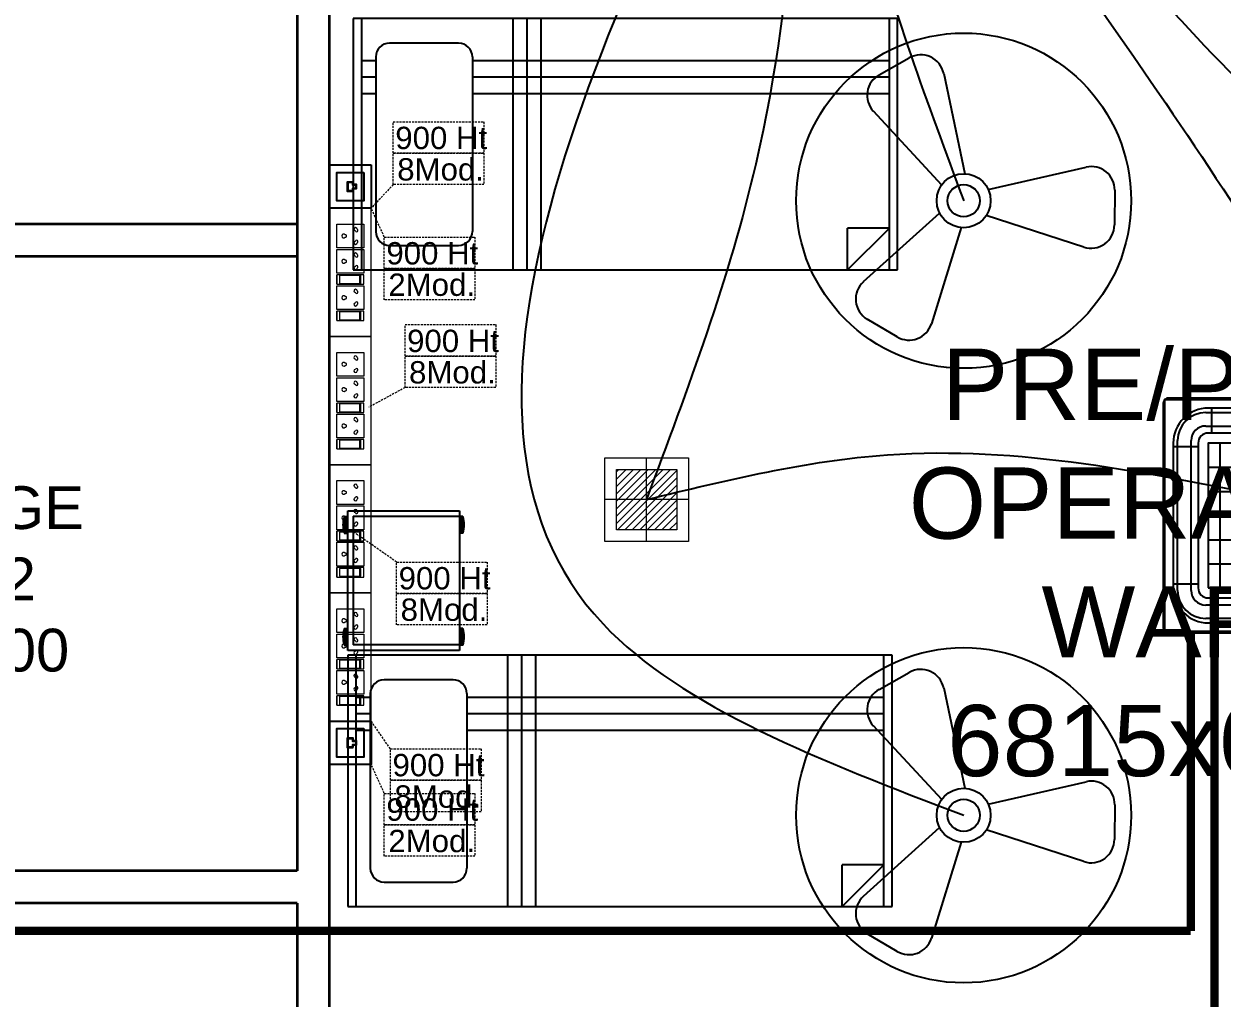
# Model space of a CAD drawing. Extents: x 3550807 to 4078732, y -628171 to -515859.
# Drawn here: x 3725724 to 3730015, y -606121 to -602634 of the extents above; entities that cross this region are included whole.
import ezdxf

# ---------------------------------------------------------------- set-up
doc = ezdxf.new("R2010")
doc.units = 0
doc.header["$LTSCALE"] = 6
doc.header["$MEASUREMENT"] = 0
doc.linetypes.add('1', pattern=[0])
doc.linetypes.add('DASHED2', pattern=[0.375, 0.25, -0.125])
for name, color, linetype in [('24W RAW POWER', 1, 'CONTINUOUS'), ('DIM', 7, 'CONTINUOUS'), ('ELE-1200MM CEILINGFAN', 6, 'CONTINUOUS'), ('ELE-8M 6-16A UPS SOCKET', 223, 'CONTINUOUS'), ('ELE.LAN POINT', 3, 'CONTINUOUS'), ('furniture', 33, 'CONTINUOUS'), ('MEP_HVAC_DRAIN_PIPE', 7, 'CONTINUOUS'), ('TEXT', 5, 'CONTINUOUS')]:
    doc.layers.add(name, color=color, linetype=linetype)
doc.layers.add('CFT_LOOPING', color=7, linetype='1', lineweight=0, true_color=0xd6d600)
for name, color, linetype, lineweight in [('ELE-24W LED LIGHT', 1, 'CONTINUOUS', 18), ('ELE-2NOS OF 6-16 RAW POWER SOCKET', 1, 'CONTINUOUS', 20), ('ELE-3NOS 6-16A POWER SOCKET', 5, 'CONTINUOUS', 25), ('ELE. 2N0S OF 6-16 UPS SOCKETS', 191, 'CONTINUOUS', 15), ('HTL-AC UNIT', 5, 'CONTINUOUS', 25), ('MEP_HVAC_VRF_COPPER_PIPE', 6, 'CONTINUOUS', 9), ('WALL', 10, 'CONTINUOUS', 35)]:
    doc.layers.add(name, color=color, linetype=linetype, lineweight=lineweight)
doc.layers.add('ELE-LIGHTING WIRING', color=7, linetype='CONTINUOUS', true_color=0x63d7b6)
doc.styles.add('ARIAL', font='arial.ttf')
doc.styles.get("Standard").update_dxf_attribs({"font": 'SIMPLEX'})

# ---------------------------------------------------------------- blocks, each defined once
blk = doc.blocks.new('A$C45A5314D')
at = {"layer": 'furniture', "color": 8, "ltscale": 0.75}
for p, q in [((-1962.2, 946.4), (-1950, 946.4)), ((-1962.2, 946.4), (-1962.2, 887.3)), ((-1962.2, 945.5), (-1950, 945.5)), ((-1962.2, 944.4), (-1950, 944.4)), ((-1950, 467.5), (-1950, 967.5)), ((-1950, 967.5), (-1550, 967.5)), ((-1930.3, 947.8), (-1930.3, 487.2)), ((-1930.3, 947.8), (-1550, 947.8)), ((-1550, 967.5), (-1550, 467.5)), ((-1537.8, 946.4), (-1550, 946.4)), ((-1537.8, 945.5), (-1550, 945.5)), ((-1537.8, 944.4), (-1550, 944.4)), ((-1537.8, 946.4), (-1537.8, 887.3)), ((-1962.2, 943.2), (-1950, 943.2)), ((-1962.2, 941.5), (-1950, 941.5)), ((-1962.2, 939.2), (-1950, 939.2)), ((-1962.2, 936.2), (-1950, 936.2)), ((-1962.2, 932), (-1950, 932)), ((-1962.2, 927.1), (-1950, 927.1)), ((-1962.2, 920.9), (-1950, 920.9)), ((-1962.2, 912.9), (-1950, 912.9)), ((-1962.2, 906.7), (-1950, 906.7)), ((-1962.2, 901.8), (-1950, 901.8)), ((-1537.8, 943.2), (-1550, 943.2)), ((-1537.8, 941.5), (-1550, 941.5)), ((-1537.8, 939.2), (-1550, 939.2)), ((-1537.8, 936.2), (-1550, 936.2)), ((-1537.8, 932), (-1550, 932)), ((-1537.8, 927.1), (-1550, 927.1)), ((-1537.8, 920.9), (-1550, 920.9)), ((-1537.8, 912.9), (-1550, 912.9)), ((-1537.8, 906.7), (-1550, 906.7)), ((-1537.8, 901.8), (-1550, 901.8)), ((-1962.2, 897.6), (-1950, 897.6)), ((-1962.2, 894.6), (-1950, 894.6)), ((-1962.2, 892.3), (-1950, 892.3)), ((-1962.2, 890.6), (-1950, 890.6)), ((-1962.2, 889.4), (-1950, 889.4)), ((-1962.2, 888.2), (-1950, 888.2)), ((-1962.2, 887.3), (-1950, 887.3)), ((-1537.8, 897.6), (-1550, 897.6)), ((-1537.8, 894.6), (-1550, 894.6)), ((-1537.8, 892.3), (-1550, 892.3)), ((-1537.8, 890.6), (-1550, 890.6)), ((-1537.8, 889.4), (-1550, 889.4)), ((-1537.8, 888.2), (-1550, 888.2)), ((-1537.8, 887.3), (-1550, 887.3)), ((-1962.2, 545.4), (-1950, 545.4)), ((-1962.2, 545.4), (-1962.2, 486.3)), ((-1962.2, 544.5), (-1950, 544.5)), ((-1962.2, 543.4), (-1950, 543.4)), ((-1962.2, 542.2), (-1950, 542.2)), ((-1962.2, 540.4), (-1950, 540.4)), ((-1962.2, 538.1), (-1950, 538.1)), ((-1962.2, 535.2), (-1950, 535.2)), ((-1962.2, 531), (-1950, 531)), ((-1962.2, 526.1), (-1950, 526.1)), ((-1962.2, 519.9), (-1950, 519.9)), ((-1537.8, 545.4), (-1550, 545.4)), ((-1537.8, 544.5), (-1550, 544.5)), ((-1537.8, 543.4), (-1550, 543.4)), ((-1537.8, 542.2), (-1550, 542.2)), ((-1537.8, 540.4), (-1550, 540.4)), ((-1537.8, 538.1), (-1550, 538.1)), ((-1537.8, 535.2), (-1550, 535.2)), ((-1537.8, 531), (-1550, 531)), ((-1537.8, 526.1), (-1550, 526.1)), ((-1537.8, 519.9), (-1550, 519.9)), ((-1537.8, 545.4), (-1537.8, 486.3)), ((-1962.2, 511.9), (-1950, 511.9)), ((-1962.2, 505.7), (-1950, 505.7)), ((-1962.2, 500.7), (-1950, 500.7)), ((-1962.2, 496.6), (-1950, 496.6)), ((-1962.2, 493.6), (-1950, 493.6)), ((-1962.2, 491.3), (-1950, 491.3)), ((-1962.2, 489.6), (-1950, 489.6)), ((-1962.2, 488.4), (-1950, 488.4)), ((-1962.2, 487.2), (-1950, 487.2)), ((-1962.2, 486.3), (-1950, 486.3)), ((-1962.2, 486.3), (-1950, 486.3)), ((-1550, 487.2), (-1930.3, 487.2)), ((-1537.8, 511.9), (-1550, 511.9)), ((-1537.8, 505.7), (-1550, 505.7)), ((-1537.8, 500.7), (-1550, 500.7)), ((-1537.8, 496.6), (-1550, 496.6)), ((-1537.8, 493.6), (-1550, 493.6)), ((-1537.8, 491.3), (-1550, 491.3)), ((-1537.8, 489.6), (-1550, 489.6)), ((-1537.8, 488.4), (-1550, 488.4)), ((-1537.8, 487.2), (-1550, 487.2)), ((-1537.8, 486.3), (-1550, 486.3)), ((-1550, 467.5), (-1950, 467.5))]:
    blk.add_line(p, q, dxfattribs=at)
at = {"layer": 'furniture', "color": 8}
for p, q in [((0, 450), (-1950, 450)), ((-1950, 450), (-1950, -450)), ((-1920.5, 450), (-1920.5, -450)), ((-1376.5, -450), (-1376.5, 450)), ((-1326.5, -450), (-1326.5, 450)), ((-1276.5, -450), (-1276.5, 450)), ((-29.5, -450), (-29.5, 450)), ((0, -450), (0, 450)), ((-1572.3, 361.9), (-1819.8, 361.9)), ((-1869, 312.7), (-1869, -312.7)), ((-1523.1, 312.7), (-1523.1, -312.7)), ((-1920.5, 300), (-1869, 300)), ((-1523.1, 300), (-29.5, 300)), ((-1920.5, 240.9), (-1869, 240.9)), ((-1523.1, 240.9), (-29.5, 240.9)), ((-1920.5, 181.9), (-1869, 181.9)), ((-1523.1, 181.9), (-29.5, 181.9)), ((-179.5, -450), (-29.5, -300)), ((-179.5, -450), (-179.5, -300)), ((-29.5, -300), (-179.5, -300)), ((-1819.8, -361.9), (-1572.3, -361.9)), ((-1950, -450), (0, -450))]:
    blk.add_line(p, q, dxfattribs=at)
at = {"layer": 'furniture', "color": 8, "ltscale": 0.75}
for centre, start, end in [((-1876, 916.9), 161.0754, 198.9247), ((-1624, 916.9), 341.0754, 18.9247), ((-1876, 515.9), 161.0754, 198.9247), ((-1624, 515.9), 341.0754, 18.9247)]:
    blk.add_arc(centre, 91.1, start, end, dxfattribs=at)
at = {"layer": 'furniture', "color": 8}
for centre, start, end in [((-1819.8, 312.7), 90, 180), ((-1572.3, 312.7), 0, 90), ((-1819.8, -312.7), 180, 270), ((-1572.3, -312.7), 270, 0)]:
    blk.add_arc(centre, 49.2, start, end, dxfattribs=at)
blk = doc.blocks.new('24w led light')
at = {"layer": 'ELE-24W LED LIGHT', "color": 1, "lineweight": 0}
for p, q in [((159, 159), (-160, 159)), ((-160, 159), (-160, -160)), ((-0.5, -160), (-0.5, 159)), ((159, -160), (159, 159)), ((114.5, 114.5), (-115.5, 114.5)), ((-115.5, 114.5), (-115.5, -115.5)), ((110.2, -115.5), (-115.5, 110.2)), ((114.5, -91.7), (-91.7, 114.5)), ((114.5, -63.5), (-63.5, 114.5)), ((114.5, -35.3), (-35.3, 114.5)), ((114.5, -7.1), (-7.1, 114.5)), ((114.5, 21.1), (21.1, 114.5)), ((114.5, 49.3), (49.3, 114.5)), ((114.5, 77.5), (77.5, 114.5)), ((114.5, 105.7), (105.7, 114.5)), ((114.5, -115.5), (114.5, 114.5)), ((82, -115.5), (-115.5, 82)), ((53.8, -115.5), (-115.5, 53.8)), ((25.6, -115.5), (-115.5, 25.6)), ((-160, -0.5), (159, -0.5)), ((-2.6, -115.5), (-115.5, -2.6)), ((-30.8, -115.5), (-115.5, -30.8)), ((-59, -115.5), (-115.5, -59)), ((-87.2, -115.5), (-115.5, -87.2)), ((-115.4, -115.5), (-115.5, -115.4)), ((-115.5, -115.5), (114.5, -115.5)), ((-160, -160), (159, -160))]:
    blk.add_line(p, q, dxfattribs=at)
blk = doc.blocks.new('A$C07FB25EA')
at = {"layer": 'ELE-1200MM CEILINGFAN', "color": 3}
for p, q in [((6.53, 13.37), (9.47, 11.64)), ((0.26, 2.64), (3.17, 12.07)), ((9.84, 7.94), (2.36, 1.21)), ((-11.8, 4.55), (-2.22, 1.44)), ((-14.84, -1.03), (-14.81, 2.38)), ((-2.41, -1.1), (-12.04, -3.29)), ((2.16, -1.54), (8.87, -8.78)), ((1.96, -12.49), (-0.13, -2.65)), ((8.31, -12.34), (5.35, -14.02))]:
    blk.add_line(p, q, dxfattribs=at)
at = {"layer": 'ELE-1200MM CEILINGFAN', "color": 5, "ltscale": 10}
blk.add_circle((0, 0), 16.45, dxfattribs=at)
at = {"layer": 'ELE-1200MM CEILINGFAN', "color": 3}
for radius in [2.65, 1.58]:
    blk.add_circle((0, 0), radius, dxfattribs=at)
for centre, start, end in [((5.36, 11.38), 59.5281, 162.5229), ((8.3, 9.66), 311.9493, 59.5281), ((-12.51, 2.36), 71.9493, 179.5281), ((-12.54, -1.05), 179.5281, 282.5229), ((7.18, -10.34), 299.5281, 42.5229), ((4.21, -12.02), 191.9493, 299.5281)]:
    blk.add_arc(centre, 2.3, start, end, dxfattribs=at)
blk = doc.blocks.new('543WYH')
at = {"layer": 'ELE-2NOS OF 6-16 RAW POWER SOCKET', "color": 30, "linetype": 'ByBlock'}
for p, q in [((-123.5, -57), (-123.5, -90.8)), ((-26.5, -57), (-123.5, -57)), ((-26.5, -57), (-123.5, -57)), ((-113, -59.8), (-113, -88)), ((-37, -59.8), (-113, -59.8)), ((-109.6, -59.8), (-109.6, -88)), ((-37, -88), (-37, -59.8)), ((-26.5, -57), (-26.5, -90.8)), ((-26.5, -90.8), (-26.5, -57)), ((-123.5, -90.8), (-26.5, -90.8)), ((-123.5, -96.4), (-26.5, -96.4)), ((-123.5, -181.4), (-123.5, -96.4)), ((-113, -88), (-37, -88)), ((-26.5, -96.4), (-26.5, -181.4)), ((-26.5, -181.4), (-123.5, -181.4)), ((-123.5, -187.1), (-123.5, -220.9)), ((-26.5, -187.1), (-123.5, -187.1)), ((-26.5, -187.1), (-123.5, -187.1)), ((-113, -189.9), (-113, -218)), ((-37, -189.9), (-113, -189.9)), ((-109.6, -189.9), (-109.6, -218)), ((-37, -218), (-37, -189.9)), ((-26.5, -187.1), (-26.5, -220.9)), ((-26.5, -220.9), (-26.5, -187.1)), ((-123.5, -220.9), (-26.5, -220.9)), ((-123.5, -311.5), (-123.5, -226.5)), ((-123.5, -226.5), (-26.5, -226.5)), ((-113, -218), (-37, -218)), ((-26.5, -226.5), (-26.5, -311.5)), ((-26.5, -311.5), (-123.5, -311.5)), ((-123.5, -402.2), (-123.5, -317.1)), ((-123.5, -317.1), (-26.5, -317.1)), ((-26.5, -317.1), (-26.5, -402.2)), ((-26.5, -402.2), (-123.5, -402.2))]:
    blk.add_line(p, q, dxfattribs=at)
blk.add_lwpolyline([(-150, 0), (-150, -459.1), (0, -459.1), (0, 0)], close=True, dxfattribs=at)
for centre, radius, start, end in [((-97.9, -119.2), 4.6, 112.6838, 345.0951), ((-93.9, -114.7), 5.7, 275.2689, 182.51), ((-97.9, -158.6), 4.6, 14.9049, 247.3162), ((-93.9, -163.1), 5.7, 177.49, 84.7311), ((-57.7, -138.9), 4.22, 71.4031, 288.5969), ((-51, -138.9), 6.62, 217.1584, 142.8416), ((-97.9, -249.3), 4.6, 112.6838, 345.0951), ((-93.9, -244.8), 5.7, 275.2689, 182.51), ((-97.9, -288.7), 4.6, 14.9049, 247.3162), ((-93.9, -293.2), 5.7, 177.49, 84.7311), ((-57.7, -269), 4.22, 71.4031, 288.5969), ((-51, -269), 6.62, 217.1584, 142.8416), ((-97.9, -339.9), 4.6, 112.6838, 345.0951), ((-93.9, -335.4), 5.7, 275.2689, 182.51), ((-97.9, -379.4), 4.6, 14.9049, 247.3162), ((-93.9, -383.9), 5.7, 177.49, 84.7311), ((-57.7, -359.7), 4.22, 71.4031, 288.5969), ((-51, -359.7), 6.62, 217.1584, 142.8416)]:
    blk.add_arc(centre, radius, start, end, dxfattribs=at)
blk = doc.blocks.new('543E')
at = {"layer": 'ELE. 2N0S OF 6-16 UPS SOCKETS', "color": 72, "linetype": 'ByBlock'}
for p, q in [((-123.5, -57), (-123.5, -90.8)), ((-26.5, -57), (-123.5, -57)), ((-26.5, -57), (-123.5, -57)), ((-113, -59.8), (-113, -88)), ((-37, -59.8), (-113, -59.8)), ((-109.6, -59.8), (-109.6, -88)), ((-37, -88), (-37, -59.8)), ((-26.5, -57), (-26.5, -90.8)), ((-26.5, -90.8), (-26.5, -57)), ((-123.5, -90.8), (-26.5, -90.8)), ((-123.5, -96.4), (-26.5, -96.4)), ((-123.5, -181.4), (-123.5, -96.4)), ((-113, -88), (-37, -88)), ((-26.5, -96.4), (-26.5, -181.4)), ((-26.5, -181.4), (-123.5, -181.4)), ((-123.5, -187.1), (-123.5, -220.9)), ((-26.5, -187.1), (-123.5, -187.1)), ((-26.5, -187.1), (-123.5, -187.1)), ((-113, -189.9), (-113, -218)), ((-37, -189.9), (-113, -189.9)), ((-109.6, -189.9), (-109.6, -218)), ((-37, -218), (-37, -189.9)), ((-26.5, -187.1), (-26.5, -220.9)), ((-26.5, -220.9), (-26.5, -187.1)), ((-123.5, -220.9), (-26.5, -220.9)), ((-123.5, -311.5), (-123.5, -226.5)), ((-123.5, -226.5), (-26.5, -226.5)), ((-113, -218), (-37, -218)), ((-26.5, -226.5), (-26.5, -311.5)), ((-26.5, -311.5), (-123.5, -311.5)), ((-123.5, -402.2), (-123.5, -317.1)), ((-123.5, -317.1), (-26.5, -317.1)), ((-26.5, -317.1), (-26.5, -402.2)), ((-26.5, -402.2), (-123.5, -402.2))]:
    blk.add_line(p, q, dxfattribs=at)
blk.add_lwpolyline([(-150, 0), (-150, -459.1), (0, -459.1), (0, 0)], close=True, dxfattribs=at)
for centre, radius, start, end in [((-97.9, -119.2), 4.6, 112.6838, 345.0951), ((-93.9, -114.7), 5.7, 275.2689, 182.51), ((-97.9, -158.6), 4.6, 14.9049, 247.3162), ((-93.9, -163.1), 5.7, 177.49, 84.7311), ((-57.7, -138.9), 4.22, 71.4031, 288.5969), ((-51, -138.9), 6.62, 217.1584, 142.8416), ((-97.9, -249.3), 4.6, 112.6838, 345.0951), ((-93.9, -244.8), 5.7, 275.2689, 182.51), ((-97.9, -288.7), 4.6, 14.9049, 247.3162), ((-93.9, -293.2), 5.7, 177.49, 84.7311), ((-57.7, -269), 4.22, 71.4031, 288.5969), ((-51, -269), 6.62, 217.1584, 142.8416), ((-97.9, -339.9), 4.6, 112.6838, 345.0951), ((-93.9, -335.4), 5.7, 275.2689, 182.51), ((-97.9, -379.4), 4.6, 14.9049, 247.3162), ((-93.9, -383.9), 5.7, 177.49, 84.7311), ((-57.7, -359.7), 4.22, 71.4031, 288.5969), ((-51, -359.7), 6.62, 217.1584, 142.8416)]:
    blk.add_arc(centre, radius, start, end, dxfattribs=at)
blk = doc.blocks.new('Voice')
at = {"layer": 'ELE.LAN POINT', "color": 6}
for points in [[(0, -31.8), (127.9, -31.8), (127.9, 92), (0, 92)], [(21.9, -10), (106, -10), (106, 70.1), (21.9, 70.1)], [(77.3, 21.4), (69.7, 21.4), (69.7, 11.7), (58.1, 11.7), (58.1, 21.4), (50.6, 21.4), (50.6, 38.7), (77.3, 38.7)], [(75.9, 22.8), (68.4, 22.8), (68.4, 13), (59.5, 13), (59.5, 22.8), (52, 22.8), (52, 37.4), (75.9, 37.4)]]:
    blk.add_lwpolyline(points, close=True, dxfattribs=at)
blk = doc.blocks.new('CASSETTE UNIT - 3TR')
at = {"layer": 'HTL-AC UNIT', "color": 3}
for p, q in [((953753.2, -137420.8), (954583.3, -137420.8)), ((953753.2, -138250.3), (953753.2, -137420.8)), ((954583.3, -137420.8), (954583.3, -138250.3)), ((953951.9, -138095), (953951.9, -137576.1)), ((953995.2, -138095), (953995.2, -137576.1)), ((954038.4, -138095), (954038.4, -137576.1)), ((954081.7, -138095), (954081.7, -137576.1)), ((954124.9, -138095), (954124.9, -137576.1)), ((954168.2, -138095), (954168.2, -137576.1)), ((954211.4, -138095), (954211.4, -137576.1)), ((954254.8, -138095), (954254.8, -137576.1)), ((954298.1, -138095), (954298.1, -137576.1)), ((954341.3, -138095), (954341.3, -137576.1)), ((954384.6, -138095), (954384.6, -137576.1)), ((954428, -137663.5), (953908.5, -137663.5)), ((953908.5, -137750), (954428, -137750)), ((954428, -137836.5), (953908.5, -137836.5)), ((953908.5, -137923.1), (954428, -137923.1)), ((954428, -138009.6), (953908.5, -138009.6)), ((954583.3, -138250.3), (953753.2, -138250.3))]:
    blk.add_line(p, q, dxfattribs=at)
at = {"layer": 'HTL-AC UNIT', "color": 1}
for p, q in [((953899.9, -137466.7), (954436.6, -137466.7)), ((953899.9, -137515.2), (954436.6, -137515.2)), ((953799.1, -138103.6), (953799.1, -137567.5)), ((953847.6, -138103.6), (953847.6, -137567.5)), ((954488.9, -137567.5), (954488.9, -138103.6)), ((954537.4, -138103.6), (954537.4, -137567.5)), ((954436.6, -138155.9), (953899.9, -138155.9)), ((954436.6, -138204.4), (953899.9, -138204.4))]:
    blk.add_line(p, q, dxfattribs=at)
at = {"layer": 'HTL-AC UNIT', "color": 8}
for p, q in [((953921.7, -137540.4), (953921.7, -137451.2)), ((954414.8, -137540.4), (954414.8, -137451.2)), ((953872.8, -137589.3), (953783.6, -137589.3)), ((954463.7, -137589.3), (954552.9, -137589.3)), ((953872.8, -138081.8), (953783.6, -138081.8)), ((954463.7, -138081.8), (954552.9, -138081.8)), ((953921.7, -138130.7), (953921.7, -138219.9)), ((954414.8, -138130.7), (954414.8, -138219.9))]:
    blk.add_line(p, q, dxfattribs=at)
at = {"layer": 'HTL-AC UNIT', "color": 3}
blk.add_lwpolyline([(953765.8, -138255.6), (954570.7, -138255.6, 0.414214), (954588.5, -138237.7), (954588.5, -137433.4, 0.414214), (954570.7, -137415.6), (953765.8, -137415.6, 0.414214), (953747.9, -137433.4), (953747.9, -138237.7, 0.414214)], format="xyb", close=True, dxfattribs=at)
at = {"layer": 'HTL-AC UNIT', "color": 8}
for points in [[(953908.5, -138219.9), (954428, -138219.9, 0.414214), (954552.9, -138095), (954552.9, -137576.1, 0.414214), (954428, -137451.2), (953908.5, -137451.2, 0.414214), (953783.6, -137576.1), (953783.6, -138095, 0.414214)], [(953908.5, -138130.7), (954428, -138130.7, 0.414214), (954463.7, -138095), (954463.7, -137576.1, 0.414214), (954428, -137540.4), (953908.5, -137540.4, 0.414214), (953872.8, -137576.1), (953872.8, -138095, 0.414214)]]:
    blk.add_lwpolyline(points, format="xyb", close=True, dxfattribs=at)
blk.add_lwpolyline([(953908.5, -138095), (954428, -138095), (954428, -137576.1), (953908.5, -137576.1)], close=True, dxfattribs=at)
at = {"layer": 'HTL-AC UNIT', "color": 1}
for centre, radius, start, end in [((953899.9, -137567.5), 100.7, 90, 180), ((954436.6, -137567.5), 100.7, 0, 90), ((953899.9, -137567.5), 52.3, 90, 180), ((954436.6, -137567.5), 52.3, 0, 90), ((953899.9, -138103.6), 100.7, 180, 270), ((953899.9, -138103.6), 52.3, 180, 270), ((954436.6, -138103.6), 52.3, 270, 0), ((954436.6, -138103.6), 100.7, 270, 0)]:
    blk.add_arc(centre, radius, start, end, dxfattribs=at)

msp = doc.modelspace()

# ---------------------------------------------------------------- linework, layer by layer
at = {"layer": 'CFT_LOOPING', "color": 7, "linetype": 'DASHED2', "ltscale": 5}
for p, q in [((3727046.2, -603209.1), (3726967.4, -603293.7)), ((3727014.4, -603397), (3726967.4, -603293.7)), ((3727088.5, -603935.6), (3726958.5, -604006.2)), ((3727058.3, -604560.3), (3726892.4, -604444.6)), ((3727036.3, -605229.3), (3726967.4, -605130.2)), ((3727014.4, -605388.4), (3726967.4, -605285.1))]:
    msp.add_line(p, q, dxfattribs=at)
for points in [[(3727046.2, -602984.1), (3727371.1, -602984.1), (3727371.1, -603096.6), (3727046.2, -603096.6)], [(3727046.2, -603096.6), (3727371.1, -603096.6), (3727371.1, -603209.1), (3727046.2, -603209.1)], [(3727014.4, -603397), (3727339.2, -603397), (3727339.2, -603509.5), (3727014.4, -603509.5)], [(3727014.4, -603509.5), (3727339.2, -603509.5), (3727339.2, -603622), (3727014.4, -603622)], [(3727088.5, -603710.6), (3727413.3, -603710.6), (3727413.3, -603823.1), (3727088.5, -603823.1)], [(3727088.5, -603823.1), (3727413.3, -603823.1), (3727413.3, -603935.6), (3727088.5, -603935.6)], [(3727058.3, -604560.3), (3727383.1, -604560.3), (3727383.1, -604672.8), (3727058.3, -604672.8)], [(3727058.3, -604672.8), (3727383.1, -604672.8), (3727383.1, -604785.3), (3727058.3, -604785.3)], [(3727036.3, -605229.3), (3727361.1, -605229.3), (3727361.1, -605341.8), (3727036.3, -605341.8)], [(3727036.3, -605341.8), (3727361.1, -605341.8), (3727361.1, -605454.3), (3727036.3, -605454.3)], [(3727014.4, -605388.4), (3727339.2, -605388.4), (3727339.2, -605500.9), (3727014.4, -605500.9)], [(3727014.4, -605500.9), (3727339.2, -605500.9), (3727339.2, -605613.4), (3727014.4, -605613.4)]]:
    msp.add_lwpolyline(points, close=True, dxfattribs=at)
at = {"layer": 'ELE-LIGHTING WIRING', "linetype": 'ByBlock'}
for points in [[(3727212.4, -600496.4), (3724597.2, -600631.9), (3723550.6, -601103), (3723827.8, -602972.8), (3723376.9, -604745.9)], [(3728525.2, -601161.3, 0), (3727798, -604782.2, 0), (3729089.5, -605466.9, 0)], [(3728525.2, -601161.3, 0), (3728344.9, -603135.5), (3727953.2, -604336.3, 0)], [(3728525.2, -601161.3, 0), (3728736.1, -602215.2), (3729089.5, -603266.9, 0)], [(3728525.2, -601161.3, 0), (3729813.1, -602917.2), (3731361.1, -605436.8, 0)], [(3728525.2, -601161.3, 0), (3730552.5, -602744.4), (3731361.1, -603236.8)], [(3728742.5, -601161.3, 0), (3730462.7, -603185.4), (3732496.9, -604336.8, 0)], [(3727953.7, -604336.8, 0), (3728816.6, -604176.6), (3730224.3, -604335.9, 0)], [(3723785, -605541.3), (3725045.7, -606274.1), (3726310.5, -607601.3)]]:
    msp.add_spline(points, degree=3, dxfattribs=at)
at = {"layer": 'MEP_HVAC_DRAIN_PIPE', "linetype": 'ByBlock', "const_width": 30}
msp.add_lwpolyline([(3729988.1, -604813.8), (3729988.1, -606475.6), (3727079.9, -606475.6)], dxfattribs=at)
at = {"layer": 'MEP_HVAC_VRF_COPPER_PIPE', "color": 6, "linetype": 'ByBlock', "const_width": 30}
for points, elevation in [([(3729902.7, -605881), (3729902.7, -604813.8)], 0), ([(3729902.7, -605881), (3722336.6, -605881)], -50615.4)]:
    msp.add_lwpolyline(points, dxfattribs=dict(at, elevation=elevation))
at = {"layer": 'WALL', "color": 8, "linetype": 'ByBlock'}
for p, q in [((3726702.4, -601191.3), (3726702.4, -605666.3)), ((3726817.4, -601711.3), (3726817.4, -606321.3)), ((3726702.4, -603351.3), (3724092.4, -603351.3)), ((3726702.4, -603466.3), (3724092.4, -603466.3)), ((3726702.4, -605666.3), (3724092.4, -605666.3)), ((3726702.4, -605781.3), (3723642.4, -605781.3)), ((3726702.4, -605781.3), (3726702.4, -607636.3))]:
    msp.add_line(p, q, dxfattribs=at)

# ---------------------------------------------------------------- block references
at = {"layer": '24W RAW POWER', "lineweight": 9, "xscale": -0.9404388715045132, "yscale": 0.9404388715045132, "zscale": 0.9404388715045132}
msp.add_blockref('24w led light', (3727953.2, -604336.3, 0), dxfattribs=at)
at = {"layer": 'ELE-1200MM CEILINGFAN', "color": 7, "ltscale": 8, "xscale": 36.47592107175105, "yscale": 36.47592107175105, "zscale": 36.47592107175105, "rotation": 180}
for p in [(3729089.5, -603266.9, 0), (3729089.5, -605466.9, 0)]:
    msp.add_blockref('A$C07FB25EA', p, dxfattribs=at)
at = {"layer": 'ELE-3NOS 6-16A POWER SOCKET', "color": 254, "linetype": 'ByBlock', "true_color": 0xdebad0, "rotation": 180}
for p in [(3726817.4, -603752.9), (3726817.4, -604212)]:
    msp.add_blockref('543WYH', p, dxfattribs=at)
at = {"layer": 'ELE-8M 6-16A UPS SOCKET', "color": 254, "linetype": 'ByBlock', "true_color": 0xdebad0, "rotation": 180}
for p in [(3726817.4, -604671.1), (3726817.4, -605130.2)]:
    msp.add_blockref('543E', p, dxfattribs=at)
at = {"layer": 'ELE.LAN POINT', "color": 7, "xscale": -1.211286963933217, "yscale": 1.211286963933217, "zscale": 1.211286963933217, "rotation": 89.9999999999998}
for p in [(3726928.8, -603138.8), (3726928.8, -605130.2)]:
    msp.add_blockref('Voice', p, dxfattribs=at)
at = {"layer": 'furniture', "color": 8, "linetype": 'Continuous', "rotation": 1.312676974619592e-05}
for p in [(3728852.8, -603064.9), (3728833.3, -605344)]:
    msp.add_blockref('A$C45A5314D', p, dxfattribs=at)
at = {"layer": 'HTL-AC UNIT'}
msp.add_blockref('CASSETTE UNIT - 3TR', (2776056.7, -466558.3), dxfattribs=at)

# ---------------------------------------------------------------- texts
at = {"layer": 'DIM', "color": 8, "attachment_point": 5, "style": 'ARIAL'}
for s, insert, char_height, width in [('PRE/POST \\POPERATIVE WARD\\P6815x6600', (3729912.2, -604563.6), 255, 2454.158), ('Dr.CHANGE\\PROOM-2\\P2610X2200', (3725339.1, -604621.8), 153, 1198.956)]:
    msp.add_mtext(s, dxfattribs=dict(at, insert=insert, char_height=char_height, width=width))
at = {"layer": 'TEXT', "color": 7, "char_height": 80, "attachment_point": 1}
for s, insert, width in [('\\A1;{\\fArial|b0|i0|c0|p34;900 Ht\\P}', (3727053.7, -603002.2), 8957.987), ('\\A1;{\\fArial|b0|i0|c0|p34;8Mod.\\P}', (3727060.7, -603114.7), 352.575), ('\\A1;{\\fArial|b0|i0|c0|p34;900 Ht\\P}', (3727021.8, -603415.1), 8957.987), ('\\A1;{\\fArial|b0|i0|c0|p34;2Mod.\\P}', (3727028.8, -603527.6), 352.575), ('\\A1;{\\fArial|b0|i0|c0|p34;900 Ht\\P}', (3727096, -603728.7), 8957.987), ('\\A1;{\\fArial|b0|i0|c0|p34;8Mod.\\P}', (3727103, -603841.2), 352.575), ('\\A1;{\\fArial|b0|i0|c0|p34;900 Ht\\P}', (3727065.7, -604578.4), 8957.987), ('\\A1;{\\fArial|b0|i0|c0|p34;8Mod.\\P}', (3727072.8, -604690.9), 352.575), ('\\A1;{\\fArial|b0|i0|c0|p34;900 Ht\\P}', (3727043.7, -605247.4), 8957.987), ('\\A1;{\\fArial|b0|i0|c0|p34;8Mod.\\P}', (3727050.7, -605359.9), 352.575), ('\\A1;{\\fArial|b0|i0|c0|p34;900 Ht\\P}', (3727021.8, -605406.5), 8957.987), ('\\A1;{\\fArial|b0|i0|c0|p34;2Mod.\\P}', (3727028.8, -605519), 352.575)]:
    msp.add_mtext(s, dxfattribs=dict(at, insert=insert, width=width))

doc.saveas('drawing.dxf')
